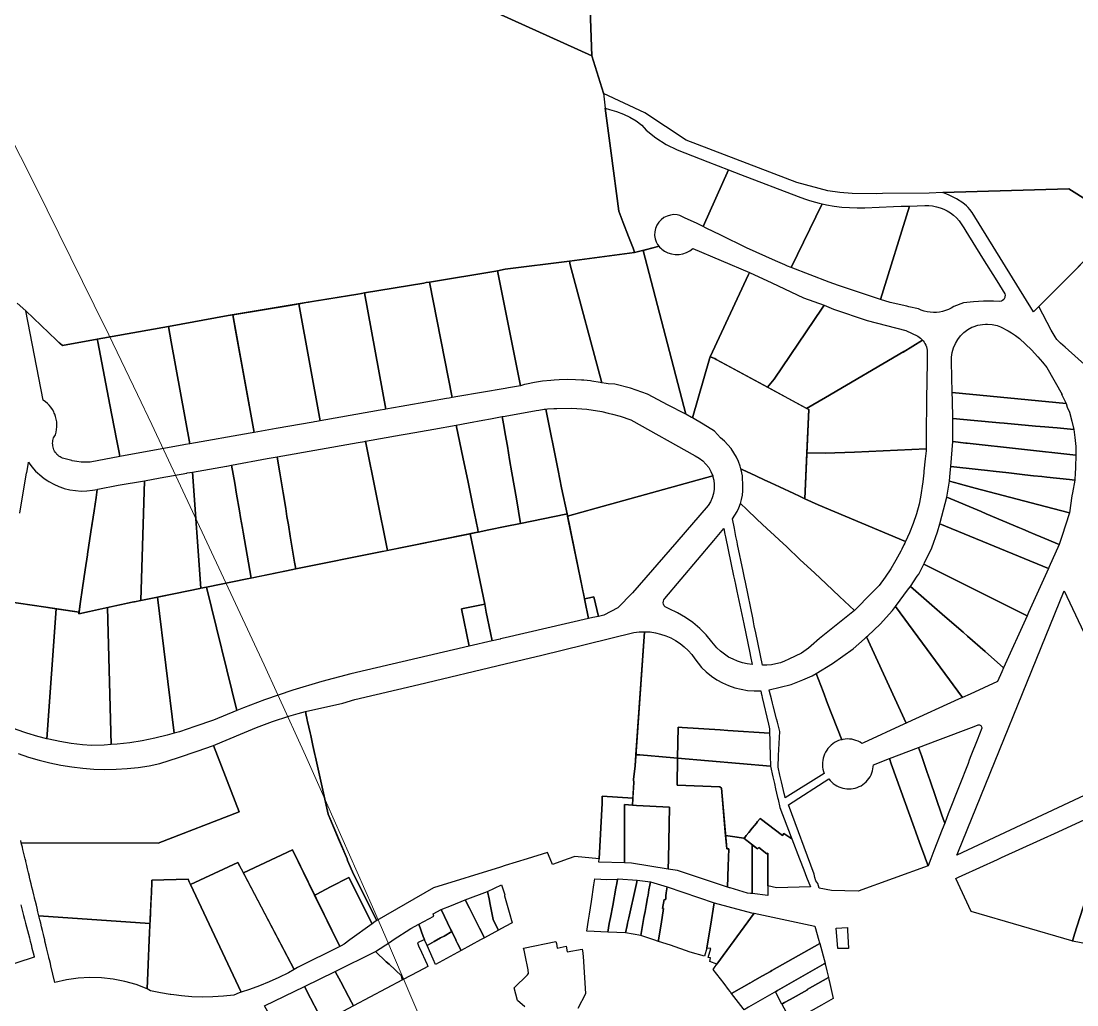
# Model space of a CAD drawing. Header units: metres. Extents: x 3 to 1027712, y 40 to 4430649.
# Drawn here: x 513279.9 to 513626.9, y 4409746.7 to 4410070.2 of the extents above; entities that cross this region are included whole.
import ezdxf

# ---------------------------------------------------------------- set-up
doc = ezdxf.new("R2010")
doc.units = ezdxf.units.M
doc.header["$MEASUREMENT"] = 0
doc.layers.add('A.ES.SDGC.CP.07003.cadastralparcel — CadastralParcel', color=1, linetype='Continuous')
doc.layers.add('Zonas_Interes_Minero_5_km', color=7, linetype='Continuous', lineweight=9, true_color=0xc0fac1)

msp = doc.modelspace()

# ---------------------------------------------------------------- linework, layer by layer
at = {"layer": 'A.ES.SDGC.CP.07003.cadastralparcel — CadastralParcel', "color": 7, "linetype": 'Continuous', "flags": 128}
for points in [[(513400.85, 4410088.98), (513394.08, 4410092.12), (513426, 4410226.55), (513462.14, 4410203.7), (513464.26, 4410149.13), (513465.39, 4410117.8), (513465.5, 4410114.76), (513465.86, 4410104.68), (513467.5, 4410058.77), (513400.85, 4410088.98)], [(513496.4, 4410006.29), (513495.56, 4410006.48), (513494.42, 4410006.54), (513493.28, 4410006.4), (513492.19, 4410006.06), (513491.17, 4410005.54), (513490.26, 4410004.85), (513489.48, 4410004.01), (513488.86, 4410003.05), (513488.42, 4410001.99), (513488.17, 4410000.87), (513488.11, 4409999.73), (513488.12, 4409999.66), (513488.26, 4409998.6), (513488.57, 4409997.59), (513488.58, 4409997.57), (513489.06, 4409996.66), (513489.45, 4409996.17), (513488.43, 4409995.88), (513484.14, 4409994.73), (513484.1, 4409994.7), (513481.55, 4409994.12), (513481.27, 4409994.87), (513481.06, 4409995.45), (513480.63, 4409996.63), (513479.57, 4409999.36), (513477.69, 4410004.21), (513476.33, 4410007.72), (513473.83, 4410026.77), (513471.9, 4410041.49), (513471.89, 4410041.53), (513473.32, 4410041.11), (513475.61, 4410040.45), (513477.84, 4410039.59), (513479.98, 4410038.55), (513482.02, 4410037.32), (513483.94, 4410035.91), (513485.32, 4410034.29), (513488.5, 4410031.79), (513491.92, 4410029.62), (513495.53, 4410027.8), (513505.62, 4410023.93), (513512.41, 4410021.3), (513504.12, 4410002.59), (513501.89, 4410003.7), (513498.1, 4410005.41), (513496.4, 4410006.29)], [(513535.27, 4410012.47), (513537.35, 4410011.67), (513538.74, 4410011.24), (513539.76, 4410010.92), (513542.19, 4410010.28), (513543.15, 4410010.07), (513533.01, 4409989.14), (513531.77, 4409989.62), (513530.96, 4409989.98), (513527.88, 4409991.34), (513518.3, 4409995.56), (513509.87, 4409999.74), (513505.11, 4410002.1), (513504.12, 4410002.59), (513512.41, 4410021.3), (513516.38, 4410019.77), (513535.27, 4410012.47)], [(513641.96, 4410003.95), (513612.64, 4409974.55), (513592.5, 4410007.27), (513592.49, 4410007.26), (513591.76, 4410008.21), (513591.21, 4410008.82), (513590.64, 4410009.38), (513589.39, 4410010.4), (513587.3, 4410011.72), (513585.11, 4410012.86), (513584.91, 4410012.96), (513582.83, 4410013.8), (513624.3, 4410015.05), (513641.96, 4410003.95)], [(513566.68, 4410009.18), (513569.2, 4410009.26), (513571.85, 4410009.34), (513562.42, 4409978.65), (513559.44, 4409979.61), (513548.55, 4409983.27), (513545.49, 4409984.3), (513533.01, 4409989.14), (513543.15, 4410010.07), (513544.66, 4410009.75), (513547.14, 4410009.34), (513549.65, 4410009.03), (513552.16, 4410008.83), (513554.68, 4410008.75), (513557.2, 4410008.78), (513566.68, 4410009.18)], [(513571.85, 4410009.34), (513576.95, 4410009.5), (513578.23, 4410009.49), (513579.49, 4410009.37), (513580.75, 4410009.13), (513581.97, 4410008.77), (513582.35, 4410008.62), (513583.16, 4410008.31), (513583.67, 4410008.07), (513584.3, 4410007.75), (513585.38, 4410007.08), (513586.4, 4410006.33), (513587.35, 4410005.48), (513588.21, 4410004.54), (513589.73, 4410002.15), (513590.4, 4410001.07), (513595.94, 4409992.18), (513600.56, 4409984.76), (513603.21, 4409980.51), (513603.3, 4409980.03), (513603.27, 4409979.54), (513603.19, 4409979.29), (513603.13, 4409979.08), (513602.87, 4409978.66), (513602.52, 4409978.32), (513602.1, 4409978.07), (513601.63, 4409977.94), (513599.55, 4409978.1), (513596.23, 4409978.08), (513592.92, 4409977.9), (513589.61, 4409977.55), (513586.48, 4409976.36), (513585.62, 4409975.82), (513584.71, 4409975.37), (513583.76, 4409974.99), (513582.78, 4409974.7), (513581.78, 4409974.49), (513580.77, 4409974.38), (513579.75, 4409974.35), (513578.74, 4409974.42), (513577.73, 4409974.57), (513576.74, 4409974.81), (513575.77, 4409975.14), (513574.84, 4409975.55), (513571.73, 4409976.25), (513570.98, 4409976.42), (513565.49, 4409977.67), (513562.42, 4409978.65), (513571.85, 4410009.34)], [(513652.5, 4409997.33), (513652.81, 4409997.1), (513654.64, 4409995.98), (513656.34, 4409994.91), (513656.72, 4409994.67), (513656.88, 4409994.57), (513658.57, 4409993.51), (513658.55, 4409993.48), (513647.05, 4409973.43), (513642.33, 4409965.35), (513635.29, 4409953.28), (513634.8, 4409952.44), (513623.07, 4409962.96), (513621.56, 4409964.32), (513620.33, 4409965.43), (513619.77, 4409966.37), (513618.48, 4409968.56), (513614.41, 4409976.32), (513641.96, 4410003.95), (513652.5, 4409997.33)], [(513484.14, 4409994.73), (513484.32, 4409994.78), (513498.32, 4409940.87), (513498.12, 4409940.98), (513492.51, 4409943.91), (513485.74, 4409947.45), (513480.16, 4409949.49), (513475.05, 4409950.79), (513472.87, 4409950.87), (513472.2, 4409951), (513470.73, 4409951.28), (513460.39, 4409989.98), (513460.17, 4409991.23), (513481.55, 4409994.12), (513484.1, 4409994.7), (513484.14, 4409994.73)], [(513500.67, 4409995.36), (513519.3, 4409987.51), (513519, 4409986.87), (513506.41, 4409959.79), (513506.14, 4409959.13), (513500.55, 4409939.68), (513500.25, 4409939.86), (513498.32, 4409940.87), (513484.32, 4409994.78), (513488.43, 4409995.88), (513489.45, 4409996.17), (513489.71, 4409995.85), (513490.14, 4409995.49), (513490.36, 4409995.3), (513490.51, 4409995.17), (513491.36, 4409994.55), (513492.48, 4409993.98), (513493.68, 4409993.6), (513494.92, 4409993.42), (513496.18, 4409993.43), (513497.42, 4409993.65), (513498.61, 4409994.05), (513499.72, 4409994.64), (513500.67, 4409995.36)], [(513443.97, 4409950.29), (513436.43, 4409988.06), (513439, 4409988.56), (513460.17, 4409991.23), (513460.39, 4409989.98), (513470.73, 4409951.28), (513470.2, 4409951.39), (513467.52, 4409951.79), (513467.05, 4409951.84), (513464.82, 4409952.07), (513464.12, 4409952.11), (513462.12, 4409952.24), (513459.4, 4409952.28), (513456.69, 4409952.22), (513455.1, 4409952.11), (513453.98, 4409952.03), (513451.29, 4409951.73), (513448.61, 4409951.31), (513445.95, 4409950.77), (513445.37, 4409950.63), (513443.97, 4409950.29)], [(513421.53, 4409946.37), (513414.13, 4409984.35), (513435.88, 4409987.96), (513436.43, 4409988.06), (513443.97, 4409950.29), (513443.32, 4409950.13), (513440.1, 4409949.57), (513439, 4409949.38), (513431.17, 4409948.03), (513423.4, 4409946.69), (513421.53, 4409946.37)], [(513543.86, 4409976.75), (513543.24, 4409975.78), (513527.38, 4409952.43), (513525.26, 4409949.77), (513508.38, 4409958.94), (513507.92, 4409959.19), (513506.41, 4409959.79), (513519, 4409986.87), (513519.3, 4409987.51), (513526.64, 4409984.05), (513537.01, 4409979.16), (513543.86, 4409976.75)], [(513399.71, 4409942.53), (513392.72, 4409980.78), (513412.26, 4409984.03), (513413, 4409984.16), (513414.13, 4409984.35), (513421.53, 4409946.37), (513420.55, 4409946.2), (513419.73, 4409946.06), (513414.73, 4409945.18), (513404.74, 4409943.42), (513399.71, 4409942.53)], [(513375.58, 4409977.95), (513390.56, 4409980.43), (513391.77, 4409980.63), (513392.72, 4409980.78), (513399.71, 4409942.53), (513399.3, 4409942.46), (513397.85, 4409942.21), (513380.04, 4409939.07), (513378.16, 4409938.74), (513371.14, 4409977.21), (513371.35, 4409977.24), (513371.76, 4409977.31), (513372.23, 4409977.39), (513372.31, 4409977.4), (513372.39, 4409977.42), (513372.86, 4409977.5), (513373.42, 4409977.6), (513374.34, 4409977.75), (513375.58, 4409977.95)], [(513368.71, 4409976.8), (513371.14, 4409977.21), (513378.16, 4409938.74), (513377.03, 4409938.54), (513376.35, 4409938.42), (513375.81, 4409938.32), (513363.66, 4409936.17), (513356.5, 4409934.91), (513350.35, 4409968.57), (513349.43, 4409973.61), (513368.71, 4409976.8)], [(513543.24, 4409975.78), (513543.86, 4409976.75), (513546.91, 4409975.47), (513558.03, 4409971.69), (513570.64, 4409968.42), (513574.62, 4409966.61), (513575.1, 4409966.28), (513575.55, 4409965.92), (513575.97, 4409965.52), (513576.2, 4409965.25), (513569.77, 4409961.33), (513570, 4409961.54), (513544.28, 4409946.42), (513538.09, 4409942.79), (513525.26, 4409949.77), (513527.38, 4409952.43), (513543.24, 4409975.78)], [(513281.36, 4409974.85), (513291.52, 4409965.3), (513292.56, 4409964.16), (513292.71, 4409964.19), (513293.42, 4409963.52), (513304.87, 4409965.58), (513305.04, 4409964.72), (513309.06, 4409943.95), (513311.24, 4409932.72), (513312.09, 4409928.3), (513312.35, 4409926.97), (513302.59, 4409925.19), (513301.1, 4409925.1), (513299.61, 4409925.14), (513298.13, 4409925.31), (513296.67, 4409925.61), (513296.52, 4409925.65), (513294.33, 4409926.19), (513293.9, 4409926.3), (513293.48, 4409926.45), (513293.07, 4409926.64), (513292.68, 4409926.86), (513292.31, 4409927.12), (513291.97, 4409927.4), (513291.65, 4409927.71), (513291.35, 4409928.05), (513291.09, 4409928.41), (513290.86, 4409928.8), (513290.66, 4409929.2), (513290.5, 4409929.61), (513290.37, 4409930.04), (513290.28, 4409930.48), (513290.23, 4409930.93), (513290.22, 4409931.19), (513290.21, 4409931.37), (513290.24, 4409931.82), (513290.3, 4409932.26), (513290.4, 4409932.7), (513290.53, 4409933.13), (513291.11, 4409934.18), (513291.36, 4409935.01), (513291.52, 4409935.86), (513291.61, 4409936.72), (513291.63, 4409937.58), (513291.57, 4409938.44), (513291.43, 4409939.29), (513291.21, 4409940.13), (513290.93, 4409940.94), (513290.77, 4409941.29), (513290.57, 4409941.73), (513290.14, 4409942.48), (513289.65, 4409943.19), (513289.1, 4409943.85), (513288.49, 4409944.46), (513287.82, 4409945.02), (513287.11, 4409945.51), (513281.36, 4409974.85)], [(513347.93, 4409973.35), (513349.43, 4409973.61), (513356.5, 4409934.91), (513355.11, 4409934.66), (513335.33, 4409931.17), (513329.2, 4409964.7), (513328.26, 4409969.8), (513347.93, 4409973.35)], [(513328.26, 4409969.8), (513329.2, 4409964.7), (513335.33, 4409931.17), (513333.94, 4409930.92), (513333.33, 4409930.81), (513312.35, 4409926.97), (513312.09, 4409928.3), (513311.24, 4409932.72), (513309.06, 4409943.95), (513305.04, 4409964.72), (513304.87, 4409965.58), (513328.26, 4409969.8)], [(513585.97, 4409948.03), (513585.71, 4409958.14), (513585.74, 4409959.69), (513585.96, 4409961.22), (513586.37, 4409962.71), (513586.98, 4409964.13), (513587.76, 4409965.47), (513588.71, 4409966.69), (513588.78, 4409966.77), (513589.81, 4409967.78), (513591.04, 4409968.71), (513592.38, 4409969.49), (513592.78, 4409969.67), (513594.31, 4409970.14), (513595.9, 4409970.42), (513596.86, 4409970.49), (513597.5, 4409970.5), (513599.1, 4409970.38), (513600.68, 4409970.05), (513601.86, 4409969.67), (513604.35, 4409968.33), (513605.4, 4409967.68), (513606.71, 4409966.78), (513608.04, 4409965.77), (513611.99, 4409962.07), (513614.12, 4409959.77), (513615.61, 4409958.03), (513617.03, 4409956.23), (513622.08, 4409947.44), (513621.82, 4409947.49), (513622.59, 4409946.01), (513623.35, 4409944.38), (513585.97, 4409948.03)], [(513544.28, 4409946.42), (513570, 4409961.54), (513569.77, 4409961.33), (513576.2, 4409965.25), (513576.35, 4409965.08), (513576.69, 4409964.61), (513576.99, 4409964.11), (513577.25, 4409963.59), (513577.47, 4409963.05), (513577.63, 4409962.5), (513577.75, 4409961.93), (513577.69, 4409958.84), (513577.68, 4409957.99), (513577.48, 4409945.91), (513577.46, 4409944.93), (513577.4, 4409934.86), (513577.37, 4409929.57), (513553.86, 4409928.46), (513544.14, 4409928.13), (513538.16, 4409928.16), (513538.76, 4409942.43), (513538.09, 4409942.79), (513544.28, 4409946.42)], [(513509.8, 4409933.1), (513507.75, 4409935.36), (513504.03, 4409937.59), (513500.55, 4409939.68), (513506.14, 4409959.13), (513506.41, 4409959.79), (513507.92, 4409959.19), (513508.38, 4409958.94), (513513.28, 4409956.28), (513538.76, 4409942.43), (513537.54, 4409913.11), (513535.78, 4409913.93), (513533.83, 4409914.84), (513529.15, 4409917.03), (513526.26, 4409918.38), (513524.15, 4409919.36), (513519.35, 4409921.6), (513518.96, 4409921.78), (513516.48, 4409922.94), (513516.24, 4409923.8), (513515.67, 4409925.34), (513514.98, 4409926.82), (513514.16, 4409928.24), (513513.23, 4409929.59), (513512.18, 4409930.85), (513511.04, 4409932.02), (513509.8, 4409933.1)], [(513623.74, 4409943.28), (513624.5, 4409941.6), (513625.26, 4409938.57), (513625.89, 4409935.91), (513620.44, 4409936.39), (513618.98, 4409936.52), (513616.36, 4409936.76), (513613.33, 4409937.03), (513602.98, 4409937.96), (513601.48, 4409938.1), (513593.19, 4409938.85), (513586.18, 4409939.48), (513586.03, 4409945.54), (513585.97, 4409948.03), (513623.35, 4409944.38), (513623.74, 4409943.28)], [(513459.35, 4409908.14), (513458.97, 4409908.07), (513444.07, 4409905.02), (513442.68, 4409913.08), (513441.22, 4409921.6), (513440.46, 4409925.98), (513439.71, 4409930.35), (513439, 4409934.49), (513438.63, 4409936.52), (513437.98, 4409940.12), (513439, 4409940.3), (513449.19, 4409942.14), (513450.07, 4409942.28), (513451.82, 4409942.56), (513452.3, 4409942.62), (513456.44, 4409922.45), (513457.46, 4409916.68), (513459.35, 4409908.14)], [(513459.49, 4409907.43), (513459.35, 4409908.14), (513457.46, 4409916.68), (513456.44, 4409922.45), (513452.3, 4409942.62), (513452.89, 4409942.69), (513455.01, 4409942.75), (513456, 4409942.77), (513460.93, 4409942.87), (513465.84, 4409942.53), (513470.71, 4409941.76), (513472.89, 4409941.28), (513474.27, 4409940.92), (513476.75, 4409940.29), (513480.26, 4409939.11), (513501.47, 4409927.19), (513502.77, 4409926.46), (513503.95, 4409925.57), (513505, 4409924.53), (513505.91, 4409923.36), (513506.64, 4409922.07), (513507.2, 4409920.7), (513468.85, 4409910.03), (513459.49, 4409907.43)], [(513434.17, 4409939.42), (513437.98, 4409940.12), (513438.63, 4409936.52), (513439, 4409934.49), (513439.71, 4409930.35), (513440.46, 4409925.98), (513441.22, 4409921.6), (513442.68, 4409913.08), (513444.07, 4409905.02), (513439, 4409903.98), (513433.66, 4409902.89), (513430.16, 4409902.17), (513430, 4409902.97), (513428.37, 4409910.87), (513426.68, 4409919.14), (513426.17, 4409921.6), (513425.08, 4409926.77), (513423.52, 4409934.17), (513422.85, 4409937.34), (513426.95, 4409938.09), (513431.63, 4409938.95), (513434.17, 4409939.42)], [(513593.19, 4409938.85), (513601.48, 4409938.1), (513602.98, 4409937.96), (513613.33, 4409937.03), (513616.36, 4409936.76), (513618.98, 4409936.52), (513620.44, 4409936.39), (513625.89, 4409935.91), (513626.27, 4409933.29), (513626.55, 4409930.34), (513626.57, 4409927.39), (513590.91, 4409931.39), (513590.46, 4409931.44), (513586.18, 4409931.92), (513586.09, 4409931.93), (513586.09, 4409931.99), (513586.18, 4409939.48), (513593.19, 4409938.85)], [(513400.29, 4409896.11), (513393.1, 4409932.05), (513404.84, 4409934.14), (513406.77, 4409934.48), (513415.54, 4409936.04), (513422.85, 4409937.34), (513423.52, 4409934.17), (513425.08, 4409926.77), (513426.17, 4409921.6), (513426.68, 4409919.14), (513428.37, 4409910.87), (513430, 4409902.97), (513430.16, 4409902.17), (513429.89, 4409902.11), (513414.35, 4409898.96), (513400.29, 4409896.11)], [(513392.76, 4409931.99), (513393.1, 4409932.05), (513400.29, 4409896.11), (513399.93, 4409896.04), (513398.54, 4409895.76), (513370.12, 4409890.02), (513369.75, 4409892.25), (513368.34, 4409900.8), (513367.71, 4409904.57), (513367.26, 4409907.3), (513366.83, 4409909.87), (513365.98, 4409915.02), (513365.33, 4409918.96), (513364.89, 4409921.6), (513364.69, 4409922.8), (513364.01, 4409926.94), (513390.68, 4409931.62), (513392.76, 4409931.99)], [(513586.09, 4409931.93), (513586.18, 4409931.92), (513590.46, 4409931.44), (513590.91, 4409931.39), (513626.57, 4409927.39), (513626.44, 4409923.45), (513626.42, 4409923.02), (513626.35, 4409921.6), (513626.23, 4409919.21), (513624.55, 4409919.39), (513617.08, 4409920.21), (513615.36, 4409920.4), (513612.7, 4409920.7), (513609.79, 4409921.02), (513604.57, 4409921.6), (513599.41, 4409922.16), (513597.57, 4409922.37), (513594.47, 4409922.71), (513585.53, 4409923.7), (513586.09, 4409931.93)], [(513541.82, 4409911.11), (513537.54, 4409913.11), (513538.16, 4409928.16), (513544.14, 4409928.13), (513553.86, 4409928.46), (513577.37, 4409929.57), (513577.37, 4409929.17), (513577.33, 4409928.84), (513577.06, 4409926.2), (513576.65, 4409922.21), (513576.59, 4409921.6), (513576.29, 4409918.65), (513575.47, 4409913.62), (513575.11, 4409911.38), (513574.16, 4409908.18), (513573.08, 4409905.02), (513571.87, 4409901.92), (513570.6, 4409899.05), (513541.82, 4409911.11)], [(513350.06, 4409918.2), (513349.04, 4409924.16), (513360.71, 4409926.33), (513364.01, 4409926.94), (513364.69, 4409922.8), (513364.89, 4409921.6), (513365.33, 4409918.96), (513365.98, 4409915.02), (513366.83, 4409909.87), (513367.26, 4409907.3), (513367.71, 4409904.57), (513368.34, 4409900.8), (513369.75, 4409892.25), (513370.12, 4409890.02), (513367.09, 4409889.41), (513355.43, 4409887.05), (513352.83, 4409902.12), (513352.61, 4409903.4), (513352, 4409906.94), (513351.62, 4409909.13), (513350.68, 4409914.63), (513350.06, 4409918.2)], [(513338.61, 4409883.64), (513330.61, 4409882), (513319.25, 4409879.67), (513320.4, 4409919.05), (513325.54, 4409919.94), (513334.31, 4409921.58), (513334.42, 4409921.6), (513336.15, 4409921.9), (513338.94, 4409883.71), (513338.61, 4409883.64)], [(513338.94, 4409883.71), (513336.15, 4409921.9), (513347.38, 4409923.85), (513347.53, 4409923.88), (513349.04, 4409924.16), (513350.06, 4409918.2), (513350.68, 4409914.63), (513351.62, 4409909.13), (513352, 4409906.94), (513352.61, 4409903.4), (513352.83, 4409902.12), (513355.43, 4409887.05), (513354.18, 4409886.8), (513340.79, 4409884.09), (513338.94, 4409883.71)], [(513541.82, 4409911.11), (513570.6, 4409899.05), (513570.52, 4409898.86), (513570.37, 4409898.56), (513570.06, 4409897.93), (513569.37, 4409896.53), (513569.05, 4409895.87), (513567.46, 4409892.93), (513565.74, 4409890.07), (513563.9, 4409887.29), (513561.95, 4409884.58), (513559.56, 4409882.18), (513553.78, 4409876.38), (513548.9, 4409880.96), (513544.45, 4409885.13), (513540.64, 4409888.71), (513535.99, 4409893.07), (513531.41, 4409897.37), (513529.11, 4409899.53), (513527.41, 4409901.13), (513525.16, 4409903.23), (513521.76, 4409906.42), (513518.44, 4409909.54), (513516.33, 4409911.52), (513516.71, 4409912.9), (513516.97, 4409914.3), (513517.1, 4409915.72), (513517.11, 4409917.15), (513516.99, 4409920.61), (513516.8, 4409921.6), (513516.68, 4409922.22), (513516.48, 4409922.94), (513518.96, 4409921.78), (513519.35, 4409921.6), (513524.15, 4409919.36), (513526.26, 4409918.38), (513529.15, 4409917.03), (513533.83, 4409914.84), (513535.78, 4409913.93), (513537.54, 4409913.11), (513541.82, 4409911.11)], [(513585.53, 4409923.7), (513594.47, 4409922.71), (513597.57, 4409922.37), (513599.41, 4409922.16), (513604.57, 4409921.6), (513609.79, 4409921.02), (513612.7, 4409920.7), (513615.36, 4409920.4), (513617.08, 4409920.21), (513624.55, 4409919.39), (513626.23, 4409919.21), (513625.44, 4409915.02), (513625.26, 4409914.07), (513624.47, 4409908.48), (513616.55, 4409910.57), (513593.47, 4409916.64), (513588.71, 4409917.9), (513588.37, 4409917.99), (513585.01, 4409918.87), (513585.3, 4409921.6), (513585.53, 4409923.7)], [(513320.4, 4409919.05), (513319.25, 4409879.67), (513317.16, 4409879.24), (513316.88, 4409879.18), (513316.38, 4409879.08), (513298.83, 4409875.28), (513299.31, 4409878.52), (513300.09, 4409883.82), (513300.96, 4409889.71), (513301.68, 4409894.64), (513301.72, 4409894.89), (513302.8, 4409902.2), (513303.82, 4409909.11), (513304.48, 4409913.56), (513304.87, 4409916.2), (513305.1, 4409916.25), (513311.76, 4409917.56), (513320.4, 4409919.05)], [(513507.29, 4409920.33), (513507.57, 4409919.26), (513507.74, 4409917.79), (513507.73, 4409917.69), (513507.71, 4409916.31), (513507.48, 4409914.85), (513507.05, 4409913.43), (513506.44, 4409912.08), (513506.44, 4409912.07), (513505.73, 4409910.93), (513495.45, 4409898.92), (513480.8, 4409882.22), (513476, 4409877.22), (513471.38, 4409874.85), (513469.67, 4409874.45), (513468.17, 4409880.92), (513466.66, 4409880.57), (513465.06, 4409880.2), (513464.92, 4409880.88), (513459.73, 4409906.28), (513459.49, 4409907.43), (513468.85, 4409910.03), (513507.2, 4409920.7), (513507.29, 4409920.33)], [(513588.37, 4409917.99), (513588.71, 4409917.9), (513593.47, 4409916.64), (513616.55, 4409910.57), (513624.47, 4409908.48), (513621.93, 4409900.74), (513621.05, 4409898.07), (513615.04, 4409900.6), (513613.24, 4409901.36), (513611.16, 4409902.23), (513609.95, 4409902.75), (513609.12, 4409903.1), (513608.05, 4409903.55), (513597.06, 4409908.18), (513595.41, 4409908.87), (513584.12, 4409913.63), (513585.01, 4409918.87), (513588.37, 4409917.99)], [(513518.44, 4409909.54), (513521.76, 4409906.42), (513525.16, 4409903.23), (513527.41, 4409901.13), (513529.11, 4409899.53), (513531.41, 4409897.37), (513535.99, 4409893.07), (513540.64, 4409888.71), (513544.45, 4409885.13), (513548.9, 4409880.96), (513553.78, 4409876.38), (513542.26, 4409867.12), (513539.6, 4409864.71), (513538.75, 4409863.94), (513536.38, 4409862.37), (513532.19, 4409860.39), (513530.85, 4409859.74), (513529.45, 4409859.21), (513528, 4409858.81), (513526.53, 4409858.53), (513525.04, 4409858.39), (513523.54, 4409858.39), (513521.37, 4409868.99), (513520.88, 4409871.36), (513520.62, 4409872.63), (513520.47, 4409873.36), (513517.95, 4409885.66), (513517.65, 4409887.13), (513517.2, 4409889.29), (513515.41, 4409898.04), (513515.22, 4409898.96), (513515.03, 4409899.86), (513514.86, 4409900.71), (513514.33, 4409903.28), (513513.67, 4409906.51), (513514.5, 4409907.67), (513515.22, 4409908.9), (513515.83, 4409910.18), (513516.33, 4409911.52), (513518.44, 4409909.54)], [(513581.95, 4409905.28), (513584.12, 4409913.63), (513595.41, 4409908.87), (513597.06, 4409908.18), (513608.05, 4409903.55), (513609.12, 4409903.1), (513609.95, 4409902.75), (513611.16, 4409902.23), (513613.24, 4409901.36), (513615.04, 4409900.6), (513621.05, 4409898.07), (513617.71, 4409890.47), (513617.57, 4409890.17), (513581.82, 4409904.83), (513581.95, 4409905.28)], [(513430.16, 4409902.17), (513433.66, 4409902.89), (513439, 4409903.98), (513444.07, 4409905.02), (513458.97, 4409908.07), (513459.35, 4409908.14), (513466.39, 4409873.69), (513439, 4409867.36), (513437.48, 4409867.01), (513437.34, 4409866.98), (513434.74, 4409866.37), (513434.2, 4409868.99), (513432.73, 4409875.78), (513432.26, 4409878.47), (513427.52, 4409901.63), (513429.89, 4409902.11), (513430.16, 4409902.17)], [(513617.57, 4409890.17), (513611.05, 4409875.72), (513610.53, 4409874.57), (513576.65, 4409891.64), (513576.85, 4409892.01), (513579.2, 4409897.02), (513581.11, 4409902.23), (513581.82, 4409904.83), (513617.57, 4409890.17)], [(513432.26, 4409878.47), (513424.63, 4409876.88), (513427.15, 4409864.6), (513388.27, 4409855.51), (513378.68, 4409853.06), (513369.2, 4409850.23), (513359.83, 4409847.02), (513352.97, 4409844.36), (513350.8, 4409843.52), (513340.79, 4409884.09), (513354.18, 4409886.8), (513367.09, 4409889.41), (513370.12, 4409890.02), (513398.54, 4409895.76), (513427.52, 4409901.63), (513432.26, 4409878.47)], [(513510.82, 4409903.28), (513511.2, 4409901.47), (513511.38, 4409900.6), (513514.08, 4409887.78), (513514.36, 4409886.44), (513514.67, 4409884.97), (513515.15, 4409882.68), (513517.41, 4409871.95), (513519.41, 4409862.45), (513519.65, 4409861.29), (513520.21, 4409858.65), (513518.58, 4409858.84), (513516.97, 4409859.19), (513515.4, 4409859.68), (513513.88, 4409860.32), (513512.43, 4409861.08), (513511.05, 4409861.98), (513509.76, 4409863), (513508.56, 4409864.13), (513507.48, 4409865.37), (513506.95, 4409866.05), (513505.04, 4409868.34), (513502.93, 4409870.46), (513500.65, 4409872.38), (513498.21, 4409874.1), (513495.63, 4409875.6), (513492.93, 4409876.87), (513491.58, 4409877.53), (513491.26, 4409877.93), (513491.05, 4409878.41), (513490.96, 4409878.92), (513491.01, 4409879.43), (513491.19, 4409879.92), (513491.48, 4409880.35), (513507.55, 4409899.41), (513510.82, 4409903.28)], [(513610.53, 4409874.57), (513602.85, 4409857.57), (513596.72, 4409862.91), (513590.97, 4409867.92), (513589.5, 4409869.2), (513583.55, 4409874.38), (513579.26, 4409878.11), (513572.2, 4409884.27), (513574.47, 4409887.65), (513574.94, 4409888.36), (513576.65, 4409891.64), (513610.53, 4409874.57)], [(513330.19, 4409836.04), (513324.66, 4409880.78), (513330.61, 4409882), (513338.61, 4409883.64), (513338.94, 4409883.71), (513340.79, 4409884.09), (513350.8, 4409843.52), (513343.14, 4409840.28), (513337.01, 4409838.2), (513331.9, 4409836.53), (513330.19, 4409836.04)], [(513571.6, 4409883.47), (513572.2, 4409884.27), (513579.26, 4409878.11), (513583.55, 4409874.38), (513589.5, 4409869.2), (513590.97, 4409867.92), (513596.72, 4409862.91), (513602.85, 4409857.57), (513602.22, 4409856.17), (513600.81, 4409853.06), (513591.88, 4409848.81), (513589.31, 4409847.79), (513567.26, 4409877.67), (513571.6, 4409883.47)], [(513587.74, 4409796.65), (513622.69, 4409882.8), (513632.88, 4409861.2), (513647.03, 4409831.27), (513647.37, 4409830.66), (513647.67, 4409829.94), (513647.76, 4409829.64), (513647.95, 4409828.56), (513647.95, 4409827.47), (513647.74, 4409826.39), (513647.35, 4409825.38), (513646.77, 4409824.45), (513646.04, 4409823.64), (513645.17, 4409822.97), (513587.46, 4409795.94), (513587.74, 4409796.65)], [(513288.3, 4409834.2), (513285.35, 4409834.95), (513281.77, 4409836.02), (513278.24, 4409837.25), (513274.77, 4409838.63), (513271.37, 4409840.17), (513268.03, 4409841.84), (513274.46, 4409879.42), (513288.03, 4409877.43), (513291.37, 4409876.94), (513288.3, 4409834.2)], [(513309.46, 4409832.31), (513308.23, 4409877.32), (513316.38, 4409879.08), (513316.88, 4409879.18), (513317.16, 4409879.24), (513319.25, 4409879.67), (513324.66, 4409880.78), (513330.19, 4409836.04), (513327.88, 4409835.37), (513323.81, 4409834.38), (513319.7, 4409833.56), (513315.56, 4409832.91), (513311.39, 4409832.44), (513309.46, 4409832.31)], [(513466.39, 4409873.69), (513465.06, 4409880.2), (513466.66, 4409880.57), (513468.17, 4409880.92), (513469.67, 4409874.45), (513467.85, 4409874.03), (513466.39, 4409873.69)], [(513309.46, 4409832.31), (513307.21, 4409832.15), (513303.02, 4409832.03), (513300.02, 4409832.23), (513296.31, 4409832.67), (513292.61, 4409833.27), (513288.97, 4409834.03), (513288.3, 4409834.2), (513291.37, 4409876.94), (513298.91, 4409875.83), (513298.83, 4409875.28), (513308.23, 4409877.32), (513309.46, 4409832.31)], [(513434.74, 4409866.37), (513427.15, 4409864.6), (513424.63, 4409876.88), (513432.26, 4409878.47), (513432.73, 4409875.78), (513434.2, 4409868.99), (513434.74, 4409866.37)], [(513558.18, 4409868.07), (513562.22, 4409871.93), (513566.32, 4409876.42), (513567.26, 4409877.67), (513589.31, 4409847.79), (513588.05, 4409847.22), (513571.28, 4409839.54), (513570.84, 4409839.34), (513557.81, 4409867.72), (513558.18, 4409868.07)], [(513481, 4409814.88), (513480.98, 4409814.67), (513470.83, 4409815.32), (513470.83, 4409813), (513469.83, 4409794.72), (513461.86, 4409795.47), (513459.74, 4409794.72), (513454.52, 4409792.88), (513453.75, 4409794.72), (513452.9, 4409796.77), (513446.24, 4409794.72), (513439, 4409792.49), (513437.44, 4409792.01), (513415.4, 4409785.22), (513396.78, 4409774.44), (513389.2, 4409789.46), (513387.2, 4409794.22), (513386.99, 4409794.72), (513384.12, 4409801.54), (513380.83, 4409809.39), (513376.64, 4409828.17), (513376.46, 4409828.99), (513376.24, 4409829.98), (513376.24, 4409829.99), (513375.8, 4409831.97), (513375.56, 4409833.04), (513375.31, 4409834.17), (513375.31, 4409834.18), (513375.07, 4409835.27), (513374.87, 4409836.16), (513374.04, 4409839.84), (513373.93, 4409840.35), (513373.79, 4409840.99), (513373.79, 4409841), (513373.57, 4409841.95), (513373.31, 4409843.12), (513385.62, 4409845.93), (513389.58, 4409847.07), (513410.55, 4409852.01), (513439, 4409858.82), (513451.08, 4409861.71), (513457.67, 4409863.33), (513481.28, 4409869.13), (513483.04, 4409869.35), (513484.82, 4409869.4), (513481.68, 4409825.33), (513481.17, 4409820.85), (513481.29, 4409819.81), (513481, 4409814.88)], [(513486.41, 4409869.32), (513486.6, 4409869.31), (513488.36, 4409869.05), (513490.09, 4409868.64), (513491.78, 4409868.09), (513493.41, 4409867.38), (513494.97, 4409866.54), (513496.46, 4409865.56), (513497.85, 4409864.46), (513499.14, 4409863.23), (513500.32, 4409861.9), (513501.38, 4409860.47), (513503.51, 4409857.65), (513505.08, 4409856.17), (513506.77, 4409854.82), (513508.57, 4409853.63), (513510.46, 4409852.58), (513512.43, 4409851.7), (513514.47, 4409850.99), (513516.56, 4409850.46), (513518.69, 4409850.1), (513520.84, 4409849.92), (513523, 4409849.93), (513523.17, 4409849.17), (513523.35, 4409848.38), (513523.5, 4409847.73), (513525.51, 4409838.97), (513525.72, 4409838.06), (513525.86, 4409837.45), (513525.86, 4409837.35), (513525.9, 4409835.99), (513512.2, 4409836.92), (513509.69, 4409837.09), (513497.15, 4409837.95), (513495.89, 4409838.03), (513495.68, 4409827.87), (513489.5, 4409828.41), (513486.98, 4409828.63), (513483.22, 4409828.96), (513481.94, 4409828.96), (513484.82, 4409869.4), (513484.94, 4409869.39), (513486.41, 4409869.32)], [(513549.64, 4409833.9), (513544.92, 4409845.77), (513543.54, 4409849.73), (513541.25, 4409855.67), (513546.58, 4409858.96), (513553.4, 4409863.78), (513557.16, 4409867.1), (513557.81, 4409867.72), (513570.84, 4409839.34), (513570.03, 4409838.97), (513556.83, 4409832.9), (513556.26, 4409832.67), (513555.64, 4409833.06), (513554.99, 4409833.39), (513554.31, 4409833.67), (513553.62, 4409833.88), (513552.9, 4409834.03), (513552.18, 4409834.11), (513551.45, 4409834.14), (513550.72, 4409834.09), (513550, 4409833.99), (513549.64, 4409833.9)], [(513539.92, 4409854.85), (513541.25, 4409855.67), (513543.54, 4409849.73), (513544.92, 4409845.77), (513549.64, 4409833.9), (513549.29, 4409833.82), (513548.6, 4409833.59), (513548.31, 4409833.47), (513547.93, 4409833.3), (513547.29, 4409832.95), (513546.68, 4409832.55), (513546.11, 4409832.09), (513545.58, 4409831.59), (513545.1, 4409831.04), (513544.67, 4409830.45), (513544.29, 4409829.82), (513543.97, 4409829.17), (513543.71, 4409828.49), (513543.51, 4409827.79), (513543.37, 4409827.07), (513543.3, 4409826.35), (513543.29, 4409825.62), (513543.34, 4409824.89), (513543.46, 4409824.17), (513543.64, 4409823.46), (513543.88, 4409822.77), (513531.06, 4409814.73), (513530.9, 4409815.42), (513530.72, 4409816.19), (513530.49, 4409817.14), (513529.83, 4409819.99), (513529.52, 4409821.31), (513529.3, 4409822.24), (513528.68, 4409824.87), (513528.87, 4409828.73), (513529.25, 4409836.56), (513528.69, 4409838.74), (513528.46, 4409839.65), (513528.18, 4409840.75), (513527.09, 4409844.99), (513526.85, 4409845.92), (513526.5, 4409847.29), (513525.86, 4409849.79), (513525.73, 4409850.29), (513532.95, 4409852.06), (513536.82, 4409853.55), (513539.92, 4409854.85)], [(513369.04, 4409797.7), (513352.93, 4409790.11), (513351.1, 4409793.57), (513335.55, 4409786.24), (513335.11, 4409787.19), (513334.73, 4409787.99), (513322.78, 4409787.73), (513322.81, 4409786.65), (513322.68, 4409783.93), (513322.67, 4409783.77), (513322.51, 4409780.15), (513322.37, 4409777.14), (513322.24, 4409774.22), (513322.2, 4409773.47), (513285.7, 4409776), (513285.39, 4409777.3), (513285.09, 4409778.53), (513284.87, 4409779.45), (513284.56, 4409780.73), (513284.3, 4409781.81), (513284.25, 4409782), (513284.03, 4409782.91), (513283.71, 4409784.26), (513283.43, 4409785.42), (513283.18, 4409786.47), (513282.88, 4409787.72), (513282.66, 4409788.65), (513282.59, 4409788.92), (513282.3, 4409790.12), (513281.99, 4409791.39), (513281.73, 4409792.49), (513281.41, 4409793.82), (513281.36, 4409794.04), (513281.19, 4409794.72), (513281.08, 4409795.19), (513280.86, 4409796.09), (513280.55, 4409797.39), (513280.45, 4409797.8), (513280.3, 4409798.44), (513280.28, 4409798.51), (513280.02, 4409799.58), (513279.91, 4409800.03), (513324.94, 4409799.87), (513351.53, 4409810.21), (513343.13, 4409832.02), (513343.84, 4409832.27), (513352.03, 4409835.75), (513357.24, 4409837.9), (513362.53, 4409839.84), (513367.89, 4409841.58), (513370.97, 4409842.46), (513373.31, 4409843.12), (513373.57, 4409841.95), (513373.79, 4409841), (513373.79, 4409840.99), (513373.93, 4409840.35), (513374.04, 4409839.84), (513374.87, 4409836.16), (513375.07, 4409835.27), (513375.31, 4409834.18), (513375.31, 4409834.17), (513375.56, 4409833.04), (513375.8, 4409831.97), (513376.24, 4409829.99), (513376.24, 4409829.98), (513376.46, 4409828.99), (513376.64, 4409828.17), (513380.83, 4409809.39), (513386.99, 4409794.72), (513387.2, 4409794.22), (513389.2, 4409789.46), (513396.78, 4409774.44), (513396.28, 4409774.15), (513395.22, 4409773.38), (513387.56, 4409788.61), (513381.56, 4409785.5), (513378.47, 4409783.9), (513377.03, 4409783.15), (513376.35, 4409782.8), (513369.04, 4409797.7)], [(513525.9, 4409835.99), (513525.95, 4409833.92), (513525.97, 4409833.16), (513526.03, 4409830.97), (513526.05, 4409830.18), (513526.09, 4409828.66), (513526.18, 4409825.2), (513495.68, 4409827.87), (513495.89, 4409838.03), (513497.15, 4409837.95), (513509.69, 4409837.09), (513512.2, 4409836.92), (513525.9, 4409835.99)], [(513593.18, 4409838.27), (513594.47, 4409838.76), (513594.7, 4409838.8), (513594.94, 4409838.77), (513595.16, 4409838.68), (513595.35, 4409838.54), (513595.51, 4409838.36), (513595.61, 4409838.15), (513595.65, 4409837.91), (513595.64, 4409837.67), (513594.12, 4409833.76), (513592.09, 4409828.55), (513591.55, 4409827.17), (513591.14, 4409826.11), (513588.23, 4409818.65), (513584.66, 4409809.49), (513583.48, 4409806.47), (513582.69, 4409808.76), (513580.47, 4409815.19), (513578.68, 4409820.36), (513577.61, 4409823.46), (513575.8, 4409828.7), (513574.89, 4409831.32), (513581.25, 4409833.74), (513593.18, 4409838.27)], [(513574.89, 4409831.32), (513575.8, 4409828.7), (513577.61, 4409823.46), (513578.68, 4409820.36), (513580.47, 4409815.19), (513582.69, 4409808.76), (513583.48, 4409806.47), (513582.65, 4409804.34), (513579.95, 4409797.4), (513578.91, 4409794.72), (513578.01, 4409792.42), (513577.18, 4409794.72), (513576.93, 4409795.42), (513575.23, 4409800.09), (513574, 4409803.48), (513573.43, 4409805.06), (513565.89, 4409825.96), (513565.27, 4409827.67), (513574.89, 4409831.32)], [(513483.22, 4409828.96), (513486.98, 4409828.63), (513489.5, 4409828.41), (513495.68, 4409827.87), (513495.5, 4409818.97), (513509.55, 4409818.35), (513510.07, 4409817.98), (513511.81, 4409797.99), (513512.13, 4409797.99), (513512.54, 4409797.99), (513512.31, 4409792.29), (513512.03, 4409785.46), (513511.72, 4409785.57), (513511.43, 4409785.66), (513495.6, 4409790.84), (513492.58, 4409791.33), (513492.65, 4409794.72), (513493.02, 4409811.66), (513482.16, 4409812.31), (513480.85, 4409812.39), (513481.29, 4409819.81), (513481.17, 4409820.85), (513481.68, 4409825.33), (513481.94, 4409828.96), (513483.22, 4409828.96)], [(513533.04, 4409801.84), (513533.23, 4409801.34), (513530.61, 4409803.03), (513530.12, 4409802.43), (513522.79, 4409807.96), (513521.98, 4409806.96), (513521.55, 4409806.43), (513520.93, 4409805.67), (513520.21, 4409804.78), (513519.08, 4409803.39), (513518.26, 4409802.38), (513517.51, 4409801.45), (513517.41, 4409801.53), (513514.47, 4409801.97), (513511.43, 4409802.43), (513511.33, 4409803.51), (513510.07, 4409817.98), (513509.55, 4409818.35), (513495.5, 4409818.97), (513495.68, 4409827.87), (513526.18, 4409825.2), (513526.98, 4409821.71), (513527.5, 4409819.45), (513527.89, 4409817.76), (513528.55, 4409814.88), (513528.71, 4409814.19), (513529.32, 4409811.55), (513533.04, 4409801.84)], [(513578.01, 4409792.42), (513554.99, 4409784.12), (513546.29, 4409784.28), (513542.25, 4409785.07), (513541.73, 4409786.6), (513541.14, 4409787.54), (513540.73, 4409788.57), (513540.51, 4409789.66), (513532.15, 4409812.44), (513545.42, 4409821.01), (513545.86, 4409820.46), (513546.34, 4409819.96), (513546.86, 4409819.5), (513547.42, 4409819.08), (513548.01, 4409818.72), (513548.63, 4409818.41), (513549.28, 4409818.15), (513549.95, 4409817.95), (513550.63, 4409817.81), (513551.32, 4409817.72), (513552.02, 4409817.7), (513552.71, 4409817.73), (513553.4, 4409817.83), (513554.08, 4409817.98), (513554.74, 4409818.19), (513555.38, 4409818.46), (513556, 4409818.78), (513556.59, 4409819.16), (513557.14, 4409819.58), (513557.66, 4409820.05), (513558.13, 4409820.56), (513558.55, 4409821.11), (513558.93, 4409821.7), (513559.26, 4409822.31), (513559.53, 4409822.95), (513559.75, 4409823.61), (513559.9, 4409824.29), (513560, 4409824.98), (513560.04, 4409825.68), (513565.27, 4409827.67), (513565.89, 4409825.96), (513573.43, 4409805.06), (513574, 4409803.48), (513575.23, 4409800.09), (513576.93, 4409795.42), (513577.18, 4409794.72), (513578.01, 4409792.42)], [(513480.98, 4409814.67), (513480.85, 4409812.39), (513478.2, 4409812.55), (513478.25, 4409808.81), (513478.26, 4409807.76), (513478.2, 4409801.25), (513478.2, 4409793.37), (513469.8, 4409793.66), (513469.83, 4409794.72), (513470.83, 4409813), (513470.83, 4409815.32), (513480.98, 4409814.67)], [(513482.16, 4409812.31), (513493.02, 4409811.66), (513492.65, 4409794.72), (513492.58, 4409791.33), (513480.55, 4409793.29), (513478.2, 4409793.37), (513478.2, 4409801.25), (513478.26, 4409807.76), (513478.25, 4409808.81), (513478.2, 4409812.55), (513480.85, 4409812.39), (513482.16, 4409812.31)], [(513625.69, 4409768.44), (513625.45, 4409767.68), (513625.29, 4409767.71), (513592.12, 4409777.36), (513587.14, 4409788.28), (513588.02, 4409788.68), (513589.26, 4409789.25), (513600.81, 4409794.52), (513601.24, 4409794.72), (513602.14, 4409795.13), (513614.99, 4409801), (513620.73, 4409803.62), (513639.77, 4409812.32), (513640.96, 4409810.1), (513641.07, 4409809.88), (513641.43, 4409809.21), (513639.04, 4409804.66), (513638.09, 4409802.84), (513636.04, 4409798.92), (513634.43, 4409795.86), (513633.62, 4409793.31), (513629.76, 4409781.22), (513626.16, 4409769.94), (513625.69, 4409768.44)], [(513530.12, 4409802.43), (513530.61, 4409803.03), (513533.23, 4409801.34), (513535.77, 4409794.72), (513537.15, 4409791.13), (513538.07, 4409788.74), (513539.3, 4409785.51), (513528.13, 4409785.24), (513525.32, 4409785.83), (513525.32, 4409786.2), (513525.32, 4409791.21), (513525.32, 4409796.11), (513525.32, 4409796.64), (513525.05, 4409796.32), (513522.34, 4409798.45), (513521.95, 4409797.96), (513519.96, 4409799.52), (513517.51, 4409801.45), (513518.26, 4409802.38), (513519.08, 4409803.39), (513520.21, 4409804.78), (513520.93, 4409805.67), (513521.55, 4409806.43), (513521.98, 4409806.96), (513522.79, 4409807.96), (513530.12, 4409802.43)], [(513520.2, 4409799.33), (513520.13, 4409783.3), (513519.96, 4409783.32), (513519.64, 4409783.36), (513518.6, 4409783.48), (513512.94, 4409785.17), (513512.75, 4409785.23), (513512.03, 4409785.46), (513512.31, 4409792.29), (513512.54, 4409797.99), (513512.13, 4409797.99), (513511.81, 4409797.99), (513511.43, 4409802.43), (513517.41, 4409801.53), (513519.96, 4409799.52), (513520.2, 4409799.33)], [(513369.04, 4409797.7), (513384.62, 4409765.94), (513370.75, 4409759.01), (513369.64, 4409758.38), (513352.93, 4409790.11), (513369.04, 4409797.7)], [(513525.05, 4409796.32), (513525.32, 4409796.64), (513525.32, 4409796.11), (513525.32, 4409782.68), (513520.13, 4409783.3), (513520.2, 4409799.33), (513521.95, 4409797.96), (513522.34, 4409798.45), (513525.05, 4409796.32)], [(513352.18, 4409750.91), (513335.55, 4409786.24), (513351.1, 4409793.57), (513369.64, 4409758.38), (513367.71, 4409757.29), (513364.59, 4409755.71), (513361.42, 4409754.25), (513358.18, 4409752.93), (513354.89, 4409751.75), (513352.18, 4409750.91)], [(513322.81, 4409786.65), (513322.78, 4409787.73), (513334.73, 4409787.99), (513335.11, 4409787.19), (513335.55, 4409786.24), (513352.18, 4409750.91), (513351.55, 4409750.71), (513349.77, 4409749.88), (513346.34, 4409749.52), (513342.89, 4409749.32), (513339.44, 4409749.27), (513335.99, 4409749.38), (513332.55, 4409749.65), (513330.03, 4409749.96), (513329.12, 4409750.07), (513328.81, 4409750.12), (513325.71, 4409750.64), (513322.34, 4409751.37), (513321.28, 4409752.01), (513321.62, 4409759.95), (513321.96, 4409768.04), (513322.37, 4409777.14), (513322.67, 4409783.77), (513322.68, 4409783.93), (513322.81, 4409786.65)], [(513395.22, 4409773.38), (513387.94, 4409768.04), (513386.03, 4409766.64), (513385.08, 4409766.17), (513384.62, 4409765.94), (513376.35, 4409782.8), (513377.03, 4409783.15), (513378.47, 4409783.9), (513381.56, 4409785.5), (513387.56, 4409788.61), (513395.22, 4409773.38)], [(513433.21, 4409783.96), (513437.76, 4409786.18), (513438.92, 4409782.85), (513438.74, 4409782.67), (513438.77, 4409782.55), (513439, 4409781.75), (513440.27, 4409777.24), (513441.27, 4409773.69), (513439, 4409772.46), (513436.79, 4409771.26), (513435.17, 4409774.46), (513435, 4409774.81), (513434.03, 4409779.75), (513433.68, 4409781.53), (513433.21, 4409783.96)], [(513472.69, 4409770.61), (513465.93, 4409770.97), (513465.83, 4409770.98), (513466.39, 4409774.6), (513466.69, 4409776.56), (513467.32, 4409780.67), (513468.17, 4409786.2), (513468.46, 4409788.1), (513472.37, 4409787.96), (513475.96, 4409788.09), (513475.69, 4409786.66), (513475.39, 4409785.04), (513474.33, 4409779.36), (513473.6, 4409775.49), (513473.21, 4409773.42), (513472.69, 4409770.61)], [(513476.15, 4409788.1), (513482.33, 4409787.67), (513482.1, 4409786.64), (513481.24, 4409782.71), (513480.26, 4409778.25), (513479.84, 4409776.3), (513479.63, 4409775.32), (513479.54, 4409774.93), (513479.23, 4409773.53), (513479.08, 4409772.84), (513478.53, 4409770.35), (513472.86, 4409770.6), (513472.69, 4409770.61), (513473.21, 4409773.42), (513473.6, 4409775.49), (513474.33, 4409779.36), (513475.39, 4409785.04), (513475.69, 4409786.66), (513475.96, 4409788.09), (513476.15, 4409788.1)], [(513482.33, 4409787.67), (513486.72, 4409787.12), (513486.54, 4409786.1), (513486.25, 4409784.5), (513485.94, 4409782.75), (513485.79, 4409781.92), (513485.33, 4409779.39), (513484.97, 4409777.38), (513484.62, 4409775.46), (513484.38, 4409774.14), (513484.15, 4409772.83), (513483.55, 4409769.49), (513478.53, 4409770.35), (513479.08, 4409772.84), (513479.23, 4409773.53), (513479.54, 4409774.93), (513479.63, 4409775.32), (513479.84, 4409776.3), (513480.26, 4409778.25), (513481.24, 4409782.71), (513482.1, 4409786.64), (513482.33, 4409787.67)], [(513486.72, 4409787.12), (513492.2, 4409785.47), (513491.96, 4409783.55), (513491.84, 4409782.54), (513491.75, 4409781.82), (513491.69, 4409781.28), (513491.24, 4409781.39), (513490.65, 4409778.41), (513491.03, 4409778.41), (513490.22, 4409773.19), (513489.42, 4409768.04), (513489.34, 4409767.54), (513487.86, 4409768.04), (513483.55, 4409769.49), (513484.15, 4409772.83), (513484.38, 4409774.14), (513484.62, 4409775.46), (513484.97, 4409777.38), (513485.33, 4409779.39), (513485.79, 4409781.92), (513485.94, 4409782.75), (513486.25, 4409784.5), (513486.54, 4409786.1), (513486.72, 4409787.12)], [(513433.21, 4409783.96), (513433.68, 4409781.53), (513434.03, 4409779.75), (513435, 4409774.81), (513435.17, 4409774.46), (513436.79, 4409771.26), (513432.16, 4409768.74), (513430.54, 4409771.94), (513427.91, 4409777.15), (513427.24, 4409778.47), (513425.86, 4409781.19), (513433.21, 4409783.96)], [(513491.96, 4409783.55), (513492.2, 4409785.47), (513507.7, 4409780.28), (513506.43, 4409772.62), (513505.67, 4409768.04), (513505.23, 4409765.4), (513504.49, 4409762.68), (513499.84, 4409764.02), (513493.3, 4409766.31), (513489.34, 4409767.54), (513489.42, 4409768.04), (513490.22, 4409773.19), (513491.03, 4409778.41), (513490.65, 4409778.41), (513491.24, 4409781.39), (513491.69, 4409781.28), (513491.75, 4409781.82), (513491.84, 4409782.54), (513491.96, 4409783.55)], [(513421.33, 4409779.39), (513425.86, 4409781.19), (513427.24, 4409778.47), (513427.91, 4409777.15), (513430.54, 4409771.94), (513432.16, 4409768.74), (513430.88, 4409768.04), (513424.47, 4409764.55), (513423.32, 4409766.91), (513422.9, 4409767.78), (513422.77, 4409768.04), (513421.4, 4409770.83), (513421.15, 4409771.34), (513417.89, 4409778.02), (513421.33, 4409779.39)], [(513519.96, 4409777.01), (513520.84, 4409776.91), (513508.52, 4409760.1), (513506.31, 4409760.97), (513506.49, 4409762.14), (513505.68, 4409762.27), (513506.55, 4409765.22), (513505.23, 4409765.4), (513505.67, 4409768.04), (513506.43, 4409772.62), (513507.7, 4409780.28), (513512.16, 4409779.09), (513519.96, 4409777.01)], [(513285.7, 4409776), (513322.2, 4409773.47), (513322.05, 4409770.07), (513321.96, 4409768.04), (513321.62, 4409759.95), (513321.28, 4409752.01), (513317.66, 4409753.38), (513313.94, 4409754.44), (513310.15, 4409755.18), (513306.3, 4409755.6), (513302.43, 4409755.69), (513298.57, 4409755.47), (513294.75, 4409754.91), (513290.98, 4409754.04), (513289.66, 4409759.52), (513289.47, 4409760.29), (513289.19, 4409761.47), (513289.02, 4409762.2), (513288.98, 4409762.35), (513288.65, 4409763.71), (513288.34, 4409764.98), (513287.99, 4409766.45), (513287.7, 4409767.66), (513287.61, 4409768.04), (513287.42, 4409768.81), (513287.17, 4409769.86), (513286.86, 4409771.13), (513286.57, 4409772.34), (513286.29, 4409773.52), (513286.01, 4409774.69), (513285.7, 4409776)], [(513413.29, 4409766.26), (513412.5, 4409768.04), (513412.45, 4409768.15), (513412.07, 4409769.19), (513410.58, 4409773.2), (513415.57, 4409775.92), (513415.27, 4409776.63), (513417.89, 4409778.02), (513421.15, 4409771.34), (513421.4, 4409770.83), (513418.88, 4409769.32), (513417.77, 4409768.71), (513415.6, 4409767.52), (513413.29, 4409766.26)], [(513507.8, 4409758.98), (513507.8, 4409758.99), (513508.52, 4409760.1), (513520.84, 4409776.91), (513540.82, 4409772.56), (513542.13, 4409767.82), (513542.24, 4409767.42), (513542.4, 4409766.84), (513526.67, 4409757.96), (513526.23, 4409757.71), (513523.61, 4409756.23), (513520.25, 4409754.34), (513520.23, 4409754.33), (513519.39, 4409753.86), (513519.31, 4409753.81), (513519.22, 4409753.75), (513513.43, 4409750.48), (513513.18, 4409750.8), (513513.1, 4409750.9), (513512.96, 4409751.08), (513512.42, 4409751.79), (513510.93, 4409753.72), (513507.38, 4409758.32), (513507.8, 4409758.98)], [(513408.01, 4409771.8), (513410.58, 4409773.2), (513412.07, 4409769.19), (513412.45, 4409768.15), (513412.21, 4409768.04), (513410.11, 4409767.09), (513410.53, 4409766.17), (513411.49, 4409764.04), (513412.66, 4409761.46), (513413.33, 4409759.99), (513413.61, 4409759.38), (513410.47, 4409757.72), (513405.19, 4409754.92), (513405.03, 4409755.58), (513404.89, 4409756.21), (513400.8, 4409760.05), (513399.91, 4409760.9), (513396.36, 4409764.25), (513401.27, 4409767.43), (513402.21, 4409768.04), (513408.01, 4409771.8)], [(513548.37, 4409765.22), (513547.77, 4409771.93), (513551.49, 4409772.14), (513551.53, 4409771.32), (513551.87, 4409765.26), (513548.37, 4409765.22)], [(513421.4, 4409770.83), (513422.77, 4409768.04), (513422.9, 4409767.78), (513423.32, 4409766.91), (513424.47, 4409764.55), (513416.07, 4409759.98), (513415.31, 4409761.69), (513413.29, 4409766.26), (513415.6, 4409767.52), (513417.77, 4409768.71), (513418.88, 4409769.32), (513421.4, 4409770.83)], [(513527.8, 4409751.04), (513527.85, 4409750.95), (513527.46, 4409750.73), (513518.96, 4409745.93), (513517.54, 4409745.13), (513517.25, 4409745.51), (513513.43, 4409750.48), (513519.22, 4409753.75), (513519.31, 4409753.81), (513519.39, 4409753.86), (513520.23, 4409754.33), (513520.25, 4409754.34), (513523.61, 4409756.23), (513526.23, 4409757.71), (513526.67, 4409757.96), (513542.4, 4409766.84), (513544.18, 4409760.38), (513543.82, 4409760.18), (513528.52, 4409751.46), (513527.8, 4409751.04)], [(513396.36, 4409764.25), (513399.91, 4409760.9), (513400.8, 4409760.05), (513404.89, 4409756.21), (513405.03, 4409755.58), (513405.19, 4409754.92), (513389.12, 4409746.39), (513388.5, 4409747.56), (513387.51, 4409749.41), (513384.91, 4409754.3), (513383.15, 4409757.64), (513396.36, 4409764.25)], [(513527.85, 4409750.95), (513527.8, 4409751.04), (513528.52, 4409751.46), (513543.82, 4409760.18), (513544.18, 4409760.38), (513544.23, 4409760.2), (513544.75, 4409757.89), (513545.25, 4409755.7), (513538.28, 4409751.78), (513538.33, 4409751.69), (513532.62, 4409748.47), (513530.84, 4409747.47), (513529.98, 4409746.97), (513527.85, 4409750.95)], [(513383.15, 4409757.64), (513384.91, 4409754.3), (513387.51, 4409749.41), (513388.5, 4409747.56), (513389.12, 4409746.39), (513379.07, 4409741.06), (513377.46, 4409744.14), (513374.98, 4409748.93), (513373.02, 4409752.72), (513383.15, 4409757.64)], [(513545.39, 4409755.09), (513545.48, 4409754.71), (513546.83, 4409748.78), (513542.92, 4409746.63), (513539.2, 4409744.58), (513535.74, 4409742.68), (513533.06, 4409741.21), (513530.03, 4409746.88), (513529.98, 4409746.97), (513530.84, 4409747.47), (513532.62, 4409748.47), (513538.33, 4409751.69), (513538.28, 4409751.78), (513545.25, 4409755.7), (513545.39, 4409755.09)], [(513373.02, 4409752.72), (513374.98, 4409748.93), (513377.46, 4409744.14), (513379.07, 4409741.06), (513372.31, 4409737.48), (513366.58, 4409734.44), (513365.93, 4409735.61), (513359.92, 4409746.44), (513373.02, 4409752.72)]]:
    msp.add_lwpolyline(points, close=True, dxfattribs=at)
for points in [[(513641.96, 4410003.95), (513624.3, 4410015.05), (513582.83, 4410013.8), (513578.41, 4410013.57), (513563.02, 4410013.46), (513561.04, 4410013.39), (513553.05, 4410013.51), (513549.03, 4410013.83), (513545.1, 4410014.32), (513534.85, 4410017.06), (513534.85, 4410017.06), (513498.43, 4410031.06), (513484.84, 4410040.01), (513471.35, 4410046.36), (513471.26, 4410046.41), (513467.5, 4410058.77), (513465.86, 4410104.68)], [(513400.85, 4410088.98), (513467.5, 4410058.77), (513471.26, 4410046.41), (513471.9, 4410041.49), (513473.83, 4410026.77), (513476.33, 4410007.72), (513477.69, 4410004.21), (513479.57, 4409999.36), (513480.63, 4409996.63), (513481.06, 4409995.45), (513481.27, 4409994.87), (513481.55, 4409994.12), (513478.18, 4409993.66), (513460.17, 4409991.23), (513439, 4409988.56), (513436.43, 4409988.06), (513435.88, 4409987.96), (513414.13, 4409984.35), (513413, 4409984.16), (513412.26, 4409984.03), (513392.72, 4409980.78), (513391.77, 4409980.63), (513390.56, 4409980.43), (513372.86, 4409977.5), (513372.23, 4409977.39), (513347.93, 4409973.35), (513328.26, 4409969.8), (513304.87, 4409965.58), (513293.42, 4409963.52), (513292.71, 4409964.19), (513291.52, 4409965.3), (513281.36, 4409974.85), (513278.58, 4409977.46)], [(513279.42, 4409908.38), (513281.68, 4409921.6), (513281.71, 4409921.76), (513281.92, 4409923), (513282.05, 4409923.76), (513282.24, 4409924.87), (513282.24, 4409924.87), (513282.28, 4409925.11), (513282.49, 4409924.83), (513282.51, 4409924.8), (513283.38, 4409923.61), (513284.62, 4409922.22), (513285.27, 4409921.6), (513285.97, 4409920.94), (513287.42, 4409919.78), (513288.66, 4409918.96), (513288.97, 4409918.75), (513290.6, 4409917.86), (513292.3, 4409917.11), (513293.79, 4409916.61), (513294.06, 4409916.52), (513295.87, 4409916.07), (513297.71, 4409915.79), (513299.56, 4409915.66), (513301.42, 4409915.7), (513303.27, 4409915.89), (513304.87, 4409916.2), (513304.48, 4409913.56), (513303.82, 4409909.11), (513303.21, 4409904.96), (513302.8, 4409902.2), (513301.72, 4409894.89), (513301.68, 4409894.64), (513300.96, 4409889.71), (513300.09, 4409883.82), (513299.31, 4409878.52), (513298.91, 4409875.83), (513288.03, 4409877.43), (513274.46, 4409879.42)], [(513278.87, 4409829.39), (513282.31, 4409828.19), (513285.8, 4409827.14), (513289.34, 4409826.24), (513292.91, 4409825.5), (513296.51, 4409824.92), (513300.13, 4409824.5), (513303.76, 4409824.23), (513307.41, 4409824.12), (513311.05, 4409824.17), (513314.69, 4409824.38), (513318.32, 4409824.75), (513321.93, 4409825.28), (513325.43, 4409826.06), (513331.59, 4409828.06), (513337.73, 4409830.13), (513343.13, 4409832.02), (513351.53, 4409810.21), (513324.94, 4409799.87), (513279.91, 4409800.03), (513279.91, 4409800.03), (513279.74, 4409800.74)], [(513279.78, 4409779.58), (513280.11, 4409778.3), (513280.34, 4409777.39), (513280.68, 4409776.07), (513280.99, 4409774.87), (513281.33, 4409773.56), (513281.63, 4409772.39), (513281.93, 4409771.21), (513282.24, 4409770.01), (513282.56, 4409768.75), (513282.74, 4409768.04), (513282.83, 4409767.7), (513283.12, 4409766.56), (513283.43, 4409765.34), (513283.81, 4409763.87), (513284.13, 4409762.61), (513284.19, 4409762.37), (513272.27, 4409758.61)], [(513652.9, 4409762.37), (513625.45, 4409767.68), (513625.69, 4409768.44), (513625.69, 4409768.44), (513626.16, 4409769.94), (513629.76, 4409781.22)], [(513445.5, 4409746.11), (513443.05, 4409748.2), (513441.9, 4409752.27), (513446.28, 4409756.58), (513446.28, 4409756.58), (513446.56, 4409756.93), (513446.63, 4409757.02), (513446.55, 4409758.22), (513445.55, 4409763.03), (513445.21, 4409764.66), (513445.03, 4409765.3), (513455.68, 4409767.51), (513455.82, 4409766.87), (513456.13, 4409765.37), (513459.03, 4409766.01), (513459.38, 4409764.1), (513464.25, 4409765), (513464.35, 4409764.61), (513464.66, 4409762.65), (513464.73, 4409760.95), (513465.4, 4409750.38), (513462.91, 4409745.51)]]:
    msp.add_lwpolyline(points, dxfattribs=at)
at = {"layer": 'Zonas_Interes_Minero_5_km'}
msp.add_lwpolyline([(513224.43, 4410132.07), (513264.79, 4410054.76), (513269.78, 4410045.07), (513279.66, 4410025.63), (513284.55, 4410015.88), (513303.88, 4409976.79), (513308.67, 4409966.99), (513318.12, 4409947.34), (513322.79, 4409937.49), (513359.74, 4409858.5), (513364.3, 4409848.6), (513373.33, 4409828.74), (513377.78, 4409818.79), (513395.39, 4409778.89), (513399.74, 4409768.89), (513408.33, 4409748.84), (513412.57, 4409738.8), (513416.96, 4409728.24), (513347.37, 4409671.51), (513332.39, 4409680.09), (513287.79, 4409645.5), (513245.66, 4409646.28), (513162.98, 4409598.03), (512959.57, 4409545.2)], dxfattribs=at)

doc.saveas('drawing.dxf')
